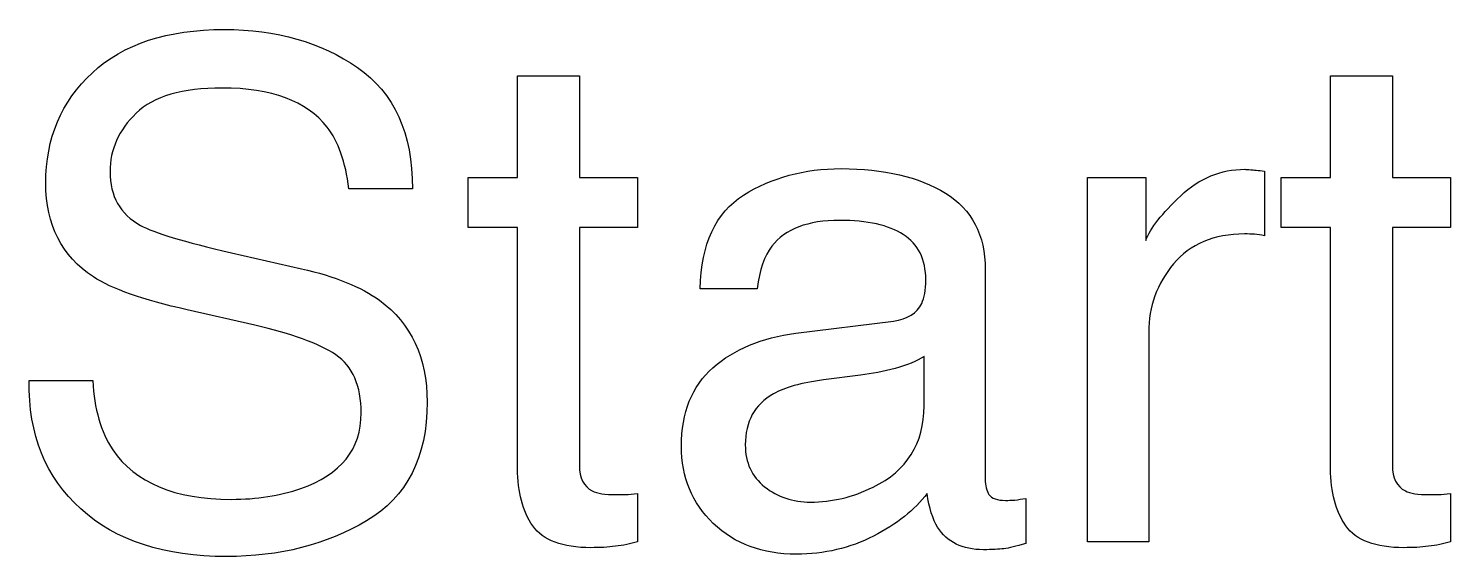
# Model space of a CAD drawing. Extents: x 4 to 3817, y -1117 to 2373.
# Drawn here: x 1854.1 to 2148.3, y -1008.1 to -899 of the extents above; entities that cross this region are included whole.
import ezdxf

# ---------------------------------------------------------------- set-up
doc = ezdxf.new("R2010")
doc.units = 0
doc.layers.add('Capa_1', color=7, linetype='CONTINUOUS')

msp = doc.modelspace()

# ---------------------------------------------------------------- linework, layer by layer
at = {"layer": 'Capa_1', "color": 7}
for points in [[(1895.664375, -898.980536)], [(2022.5784, -927.949286)], [(2002.39875, -985.043036)]]:
    msp.add_lwpolyline(points, close=True, dxfattribs=at)
for points in [[(1955.289375, -989.964911), (1955.289375, -940.113386), (1945.094025, -940.113386), (1945.094025, -929.777411), (1955.289375, -929.777411), (1955.289375, -908.754011)], [(1955.289375, -908.754011), (1968.08625, -908.754011), (1968.08625, -929.777411), (1980.10965, -929.777411), (1980.10965, -940.113386), (1968.08625, -940.113386), (1968.08625, -989.261786)], [(2123.476875, -989.964911), (2123.476875, -940.113386), (2113.281525, -940.113386), (2113.281525, -929.777411), (2123.476875, -929.777411), (2123.476875, -908.754011)], [(2123.476875, -908.754011), (2136.27375, -908.754011), (2136.27375, -929.777411), (2148.29715, -929.777411), (2148.29715, -940.113386), (2136.27375, -940.113386), (2136.27375, -989.261786)], [(2109.83625, -928.441661), (2109.83625, -941.801036)], [(1933.562775, -932.097761), (1920.414375, -932.097761)], [(2073.2034, -929.777411), (2085.226875, -929.777411), (2085.226875, -942.785261)], [(2085.85965, -961.769636), (2085.85965, -1005.082136), (2073.2034, -1005.082136), (2073.2034, -929.777411)], [(1896.08625, -945.316511), (1910.570625, -948.621161)], [(2052.039375, -948.761786), (2052.039375, -992.144636)], [(2004.85965, -952.769636), (1993.04715, -952.769636)], [(1900.937775, -960.293036), (1886.945625, -957.129011)], [(2012.875275, -961.980386), (2033.055, -959.449286)], [(2039.383125, -976.957136), (2039.383125, -966.761786)], [(2026.23465, -970.629011), (2018.570625, -971.613386)], [(1854.250275, -971.754011), (1867.39875, -971.754011)], [(1980.10965, -995.097761), (1980.10965, -1005.082136)], [(2060.406525, -996.081986), (2060.406525, -1005.433511)], [(2148.29715, -995.097761), (2148.29715, -1005.082136)]]:
    msp.add_lwpolyline(points, dxfattribs=at)
for points in [[(1867.3284, -908.121161), (1873.7503, -902.168061), (1882.84405, -899.191511), (1894.60965, -899.191511)], [(1894.60965, -899.191511), (1905.4378, -899.191511), (1914.6253, -901.816511), (1922.17215, -907.066511)], [(1857.695625, -930.972761), (1857.695625, -921.691511), (1860.90655, -914.074311), (1867.3284, -908.121161)], [(1922.17215, -907.066511), (1929.7659, -912.269611), (1933.562775, -920.613361), (1933.562775, -932.097761)], [(1894.187775, -911.285261), (1885.937775, -911.285261), (1880.0081, -913.019636), (1876.39875, -916.488386)], [(1915.914375, -919.371161), (1911.648725, -913.980561), (1904.406525, -911.285261), (1894.187775, -911.285261)], [(1876.39875, -916.488386), (1872.78935, -919.957136), (1870.98465, -923.988386), (1870.98465, -928.582136)], [(1920.414375, -932.097761), (1919.711225, -926.566511), (1918.211225, -922.324311), (1915.914375, -919.371161)], [(1870.98465, -928.582136), (1870.98465, -933.644636), (1873.094025, -937.347761), (1877.312775, -939.691511)], [(2002.04715, -933.433661), (2007.85965, -929.777411), (2014.586225, -927.949286), (2022.226875, -927.949286)], [(2022.226875, -927.949286), (2031.086225, -927.949286), (2038.281525, -929.636786), (2043.812775, -933.011786)], [(2092.469025, -933.574286), (2096.312775, -929.918036), (2100.742475, -928.089911), (2105.758125, -928.089911)], [(2105.758125, -928.089911), (2105.992475, -928.089911), (2106.3909, -928.113411), (2106.9534, -928.160411)], [(2106.9534, -928.160411), (2107.5159, -928.207411), (2108.47685, -928.301161), (2109.83625, -928.441661)], [(1867.539375, -950.308661), (1860.976875, -945.996161), (1857.695625, -939.550861), (1857.695625, -930.972761)], [(1993.04715, -952.769636), (1993.28155, -943.488386), (1996.28155, -937.043061), (2002.04715, -933.433661)], [(2043.812775, -933.011786), (2049.297175, -936.386786), (2052.039375, -941.636786), (2052.039375, -948.761786)], [(2085.226875, -942.785261), (2086.211225, -940.254011), (2088.625275, -937.183686), (2092.469025, -933.574286)], [(1877.312775, -939.691511), (1880.078425, -941.191511), (1886.33625, -943.066511), (1896.08625, -945.316511)], [(2021.945625, -938.636786), (2015.336225, -938.636786), (2010.648725, -940.418036), (2007.883125, -943.980536)], [(2035.094025, -941.589911), (2032.047175, -939.621161), (2027.664375, -938.636786), (2021.945625, -938.636786)], [(2007.883125, -943.980536), (2006.336225, -945.949286), (2005.3284, -948.878986), (2004.85965, -952.769636)], [(2039.73465, -950.941511), (2039.73465, -946.629011), (2038.187775, -943.511811), (2035.094025, -941.589911)], [(2105.687775, -941.449286), (2099.312775, -941.449286), (2094.41435, -943.511786), (2090.9925, -947.636786)], [(2107.726875, -941.519786), (2107.117475, -941.472786), (2106.437775, -941.449286), (2105.687775, -941.449286)], [(2109.83625, -941.801036), (2109.08625, -941.660386), (2108.383125, -941.566636), (2107.726875, -941.519786)], [(1910.570625, -948.621161), (1917.554975, -950.214911), (1922.9456, -952.394611), (1926.7425, -955.160261)], [(2090.9925, -947.636786), (2087.5706, -951.714936), (2085.85965, -956.425886), (2085.85965, -961.769636)], [(1886.945625, -957.129011), (1877.804975, -955.066511), (1871.336225, -952.793061), (1867.539375, -950.308661)], [(2038.8909, -955.793036), (2039.4534, -954.668036), (2039.73465, -953.050861), (2039.73465, -950.941511)], [(1926.7425, -955.160261), (1933.305, -959.988361), (1936.58625, -966.996161), (1936.58625, -976.183661)], [(2033.055, -959.449286), (2035.96125, -959.074286), (2037.90655, -957.855536), (2038.8909, -955.793036)], [(1917.67215, -966.410261), (1914.10965, -964.066511), (1908.531525, -962.027436), (1900.937775, -960.293036)], [(1995.719025, -969.081986), (2000.078425, -965.238236), (2005.797175, -962.871036), (2012.875275, -961.980386)], [(1922.945625, -978.433661), (1922.945625, -972.808661), (1921.1878, -968.800861), (1917.67215, -966.410261)], [(2039.383125, -966.761786), (2037.836225, -967.746186), (2035.844025, -968.566511), (2033.406525, -969.222761)], [(1989.18, -985.324136), (1989.18, -978.339786), (1991.359675, -972.925736), (1995.719025, -969.081986)], [(2033.406525, -969.222761), (2030.969025, -969.879011), (2028.5784, -970.347761), (2026.23465, -970.629011)], [(1864.937775, -998.261786), (1857.672175, -991.746186), (1854.109675, -982.910261), (1854.250275, -971.754011)], [(1867.39875, -971.754011), (1867.72685, -977.613361), (1869.10965, -982.371161), (1871.54715, -986.027411)], [(2018.570625, -971.613386), (2013.976875, -972.222736), (2010.53155, -973.183661), (2008.23465, -974.496161)], [(1936.58625, -976.183661), (1936.58625, -987.621161), (1932.414375, -995.800861), (1924.070625, -1000.722761)], [(2008.23465, -974.496161), (2004.34405, -976.699311), (2002.39875, -980.214936), (2002.39875, -985.043036)], [(1910.43, -994.043036), (1918.77375, -991.136786), (1922.945625, -985.933661), (1922.945625, -978.433661)], [(2028.83625, -993.761786), (2035.8675, -990.339936), (2039.383125, -984.738386), (2039.383125, -976.957136)], [(1995.789375, -1001.285111), (1991.383125, -997.019461), (1989.18, -991.699136), (1989.18, -985.324136)], [(2002.39875, -985.043036), (2002.39875, -988.699286), (2003.734675, -991.582111), (2006.406525, -993.691511)], [(1871.54715, -986.027411), (1876.1878, -992.871161), (1884.3675, -996.293036), (1896.08625, -996.293036)], [(1958.4534, -1001.777411), (1956.34405, -998.730561), (1955.289375, -994.793061), (1955.289375, -989.964911)], [(1968.08625, -989.261786), (1968.08625, -991.886786), (1968.976875, -993.644611), (1970.758125, -994.535261)], [(2126.6409, -1001.777411), (2124.53155, -998.730561), (2123.476875, -994.793061), (2123.476875, -989.964911)], [(2136.27375, -989.261786), (2136.27375, -991.886786), (2137.164375, -993.644611), (2138.945625, -994.535261)], [(1896.08625, -996.293036), (1901.33625, -996.293036), (1906.1175, -995.543036), (1910.43, -994.043036)], [(2006.406525, -993.691511), (2009.078425, -995.800861), (2012.2425, -996.855536), (2015.89875, -996.855536)], [(2015.89875, -996.855536), (2020.35185, -996.855536), (2024.66435, -995.824286), (2028.83625, -993.761786)], [(2052.039375, -992.144636), (2052.039375, -993.457136), (2052.297175, -994.511811), (2052.812775, -995.308661)], [(1970.758125, -994.535261), (1971.742475, -995.050861), (1973.3831, -995.308661), (1975.68, -995.308661)], [(1975.68, -995.308661), (1976.28935, -995.308661), (1976.9456, -995.308661), (1977.64875, -995.308661)], [(1977.64875, -995.308661), (1978.35185, -995.261661), (1979.17215, -995.191361), (1980.10965, -995.097761)], [(2040.0159, -995.097611), (2037.4378, -998.472611), (2033.734675, -1001.402286), (2028.906525, -1003.886636)], [(2042.195625, -1002.058511), (2041.164375, -1000.417911), (2040.4378, -998.097611), (2040.0159, -995.097611)], [(2052.812775, -995.308661), (2053.375275, -996.105561), (2054.523725, -996.504011), (2056.258125, -996.504011)], [(2056.258125, -996.504011), (2056.820625, -996.504011), (2057.453425, -996.480511), (2058.156525, -996.433511)], [(2058.156525, -996.433511), (2058.859675, -996.339761), (2059.609675, -996.222586), (2060.406525, -996.081986)], [(2138.945625, -994.535261), (2139.929975, -995.050861), (2141.5706, -995.308661), (2143.8675, -995.308661)], [(2143.8675, -995.308661), (2144.47685, -995.308661), (2145.1331, -995.308661), (2145.83625, -995.308661)], [(2145.83625, -995.308661), (2146.53935, -995.261661), (2147.35965, -995.191361), (2148.29715, -995.097761)], [(1895.101875, -1008.105536), (1882.258125, -1008.105536), (1872.203425, -1004.824286), (1864.937775, -998.261786)], [(1924.070625, -1000.722761), (1915.773725, -1005.644611), (1906.117475, -1008.105536), (1895.101875, -1008.105536)], [(1970.476875, -1006.277411), (1964.570625, -1006.277411), (1960.5628, -1004.777411), (1958.4534, -1001.777411)], [(2012.945625, -1007.613236), (2005.961225, -1007.613236), (2000.242475, -1005.503861), (1995.789375, -1001.285111)], [(2051.687775, -1006.699136), (2047.328425, -1006.699136), (2044.164375, -1005.152261), (2042.195625, -1002.058511)], [(2138.664375, -1006.277411), (2132.758125, -1006.277411), (2128.7503, -1004.777411), (2126.6409, -1001.777411)], [(1975.539375, -1005.996161), (1973.992475, -1006.183661), (1972.304975, -1006.277411), (1970.476875, -1006.277411)], [(1980.10965, -1005.082136), (1978.65655, -1005.503986), (1977.133125, -1005.808661), (1975.539375, -1005.996161)], [(2028.906525, -1003.886636), (2024.078425, -1006.371036), (2018.758125, -1007.613236), (2012.945625, -1007.613236)], [(2060.406525, -1005.433511), (2058.437775, -1005.996011), (2056.937775, -1006.347586), (2055.906525, -1006.488236)], [(2143.726875, -1005.996161), (2142.179975, -1006.183661), (2140.492475, -1006.277411), (2138.664375, -1006.277411)], [(2148.29715, -1005.082136), (2146.84405, -1005.503986), (2145.320625, -1005.808661), (2143.726875, -1005.996161)], [(2055.906525, -1006.488236), (2054.875275, -1006.628836), (2053.469025, -1006.699136), (2051.687775, -1006.699136)]]:
    msp.add_open_spline(points, degree=3, dxfattribs=at)

doc.saveas('drawing.dxf')
